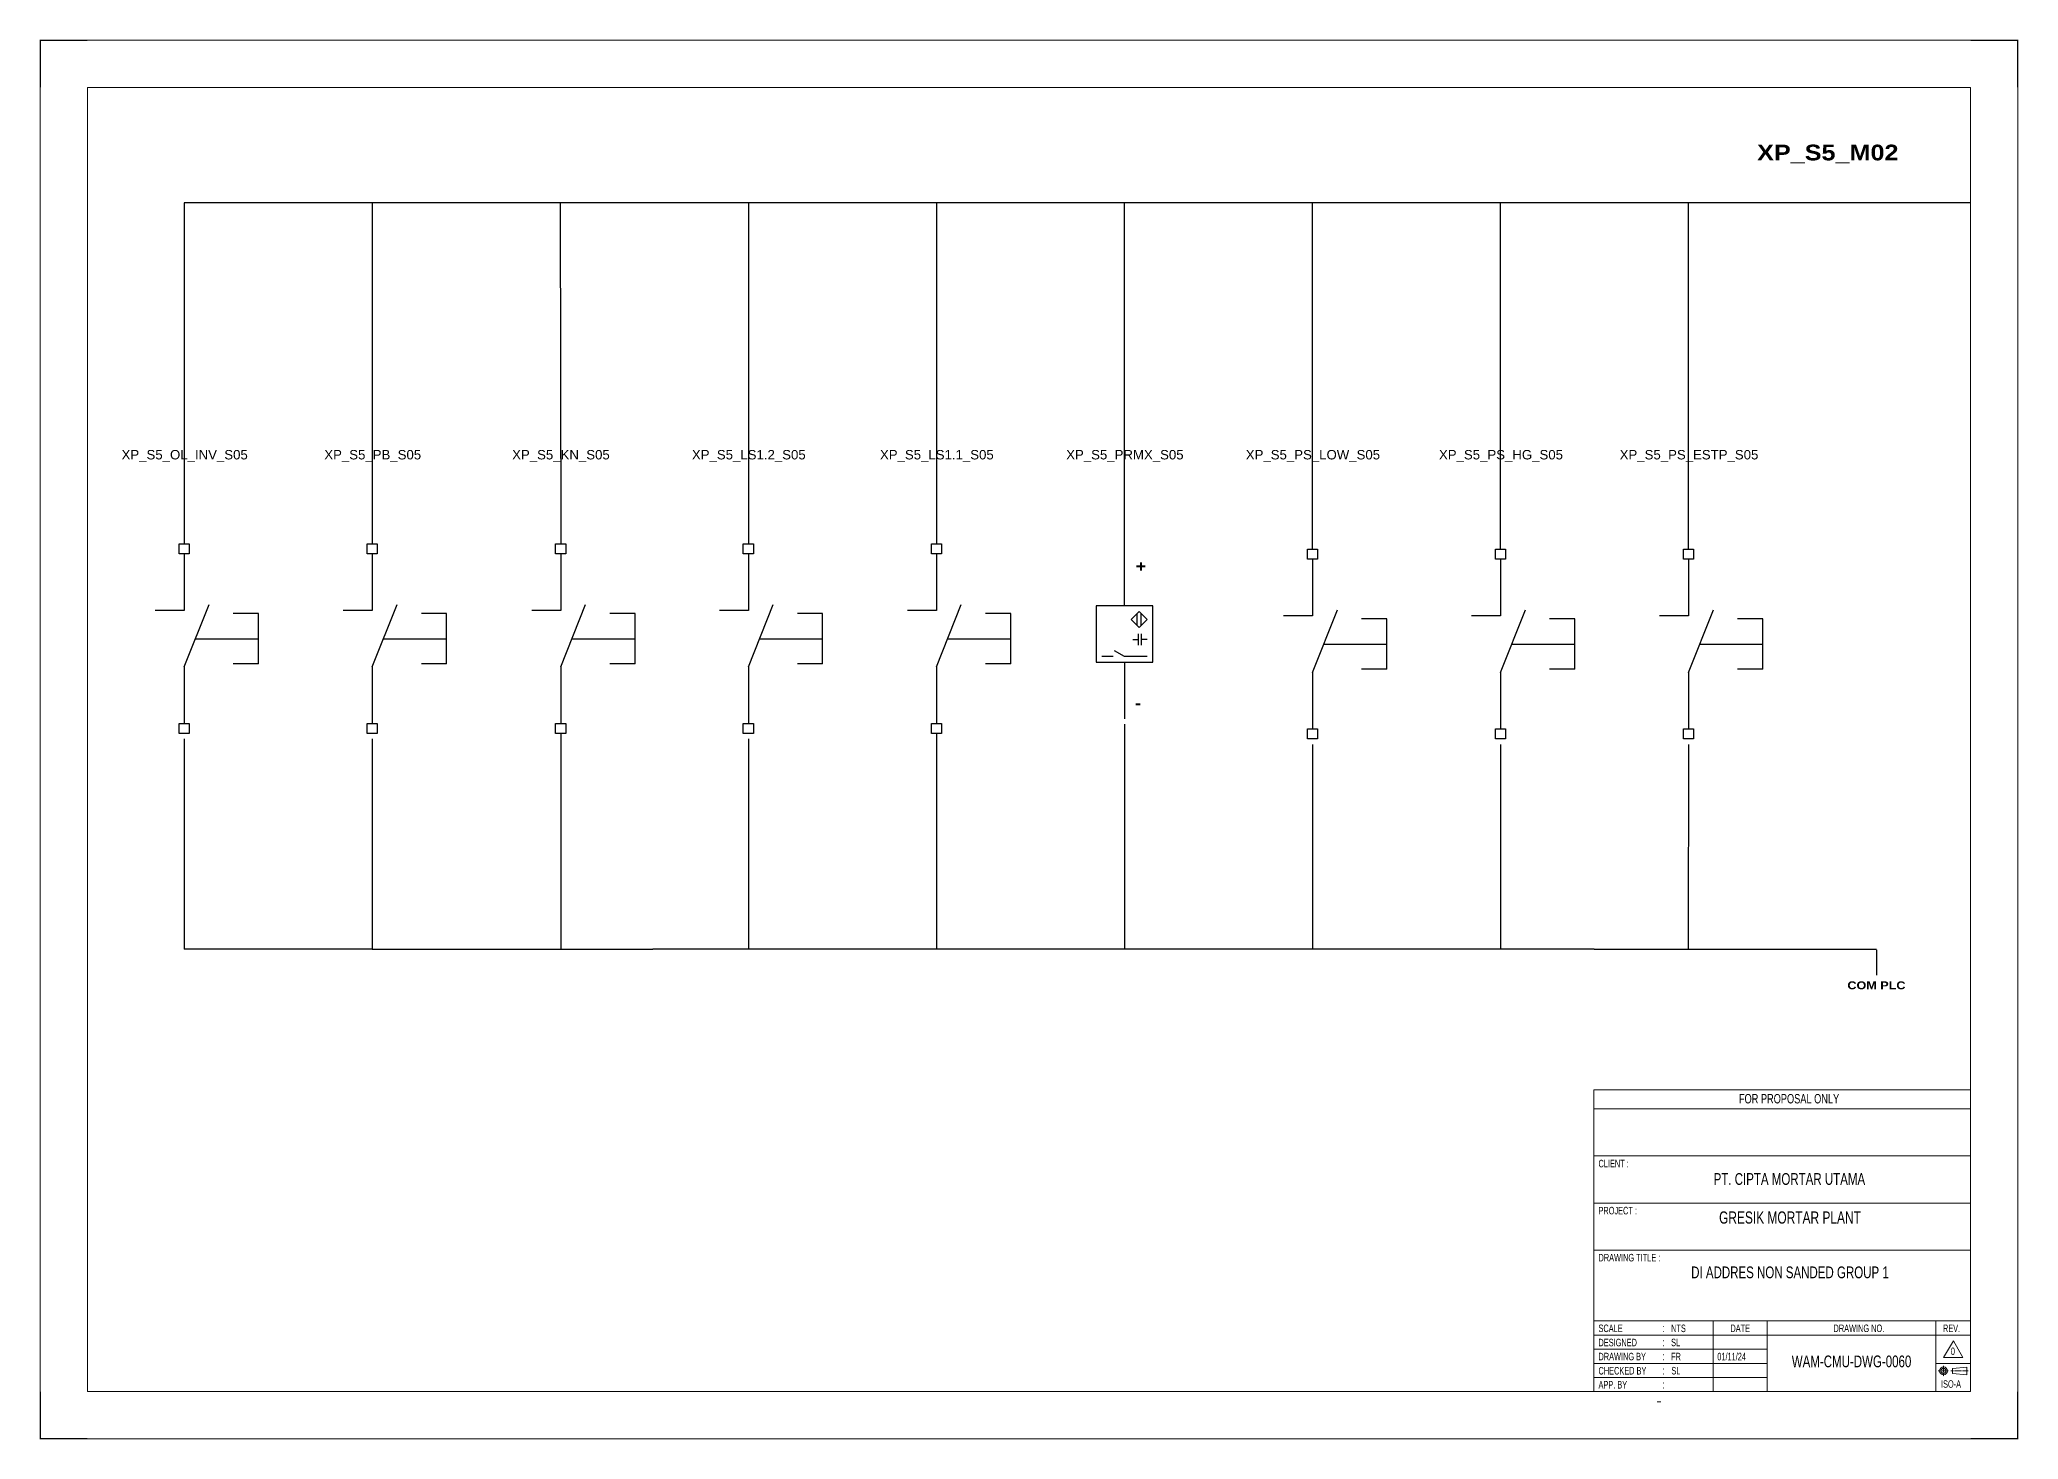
# Model space of a CAD drawing. Header units: centimetres. Extents: x -30014 to 38541, y 15960 to 46751.
# Drawn here: x -14408 to -8126, y 39792 to 44236 of the extents above; entities that cross this region are included whole.
import ezdxf
from ezdxf.enums import TextEntityAlignment as Align

# ---------------------------------------------------------------- set-up
doc = ezdxf.new("R2010")
doc.units = ezdxf.units.CM
doc.header["$MEASUREMENT"] = 0
doc.linetypes.add('CENTER', pattern=[2, 1.25, -0.25, 0.25, -0.25])
for name, color, linetype in [('1', 7, 'Continuous'), ('Etiket-Line-L', 7, 'Continuous'), ('EtIket-Line-S', 2, 'Continuous'), ('Etiket-Text-List0', 2, 'Continuous'), ('Etiket-Text-List1', 3, 'Continuous'), ('Etiket-Text-List2', 1, 'Continuous')]:
    doc.layers.add(name, color=color, linetype=linetype)
for name, color, linetype, lineweight in [('Center_line', 2, 'CENTER', 5), ('Etiket', 7, 'Continuous', 5), ('Object', 4, 'Continuous', 25)]:
    doc.layers.add(name, color=color, linetype=linetype, lineweight=lineweight)
doc.styles.add('Bold', font='ariblk.ttf', dxfattribs={"height": 25.4})
doc.styles.add('DIM', font='romans', dxfattribs={"height": 6.096})
doc.styles.get("Standard").update_dxf_attribs({"font": 'arial.ttf'})

# ---------------------------------------------------------------- blocks, each defined once
blk = doc.blocks.new('x5 Out Line')
at = {"const_width": 0.3}
for points in [[(9.65, 286.71), (0, 286.71), (0, 277.06)], [(405.45, 277.06), (405.45, 286.71), (395.8, 286.71)], [(0, 9.65), (0, 0), (9.65, 0)], [(405.45, 9.65), (405.45, 0), (395.8, 0)]]:
    blk.add_lwpolyline(points, dxfattribs=at)
at = {"lineweight": 15}
blk.add_lwpolyline([(395.8, 9.65), (395.8, 277.06), (9.65, 277.06), (9.65, 9.65)], close=True, dxfattribs=at)
at = {"layer": 'EtIket-Line-S', "lineweight": 9, "ltscale": 0.5}
blk.add_lwpolyline([(0, 0), (405.45, 0), (405.45, 286.71), (0, 286.71)], close=True, dxfattribs=at)
blk = doc.blocks.new('A$C6CDB76E5')
at = {"lineweight": 15}
for p, q in [((-196.2, 0), (-196.2, 157.1)), ((-196.2, 157.1), (0, 157.1)), ((0, 0), (0, 157.1)), ((-196.2, 147.3), (0, 147.3)), ((-196.2, 122.8), (0, 122.8)), ((-196.2, 98.2), (0, 98.2)), ((-196.2, 73.7), (0, 73.7)), ((-196.2, 36.8), (0, 36.8)), ((-134, 0), (-134, 36.8)), ((-105.9, 0), (-105.9, 36.8)), ((-18.1, 0), (-18.1, 36.8)), ((-196.2, 29.4), (0, 29.4)), ((-196.2, 22.1), (-105.9, 22.1)), ((-196.2, 14.7), (-105.9, 14.7)), ((-18.1, 14.7), (0, 14.7)), ((-196.2, 7.4), (-105.9, 7.4))]:
    blk.add_line(p, q, dxfattribs=at)
at = {"layer": 'Center_line', "lineweight": 13}
for p, q in [((-16.9, 10.8), (-11.3, 10.8)), ((-14.1, 13.5), (-14.1, 8)), ((-10.3, 10.8), (-1.2, 10.8))]:
    blk.add_line(p, q, dxfattribs=at)
at = {"layer": 'Etiket-Line-L', "lineweight": 15}
for p, q in [((0, 0), (0, 122.6)), ((-196.2, 0), (0, 0))]:
    blk.add_line(p, q, dxfattribs=at)
blk.add_lwpolyline([(-9, 26.4), (-4, 17.7), (-14.1, 17.7)], close=True, dxfattribs=at)
at = {"layer": 'Object', "lineweight": 15}
blk.add_lwpolyline([(-9.5, 9.5), (-1.9, 8.7), (-1.9, 12.8), (-9.5, 12)], close=True, dxfattribs=at)
for radius in [2.03, 1.27]:
    blk.add_circle((-14.1, 10.8), radius, dxfattribs=at)
at = {"layer": '1', "color": 3, "lineweight": 9, "width": 0.7}
blk.add_text('ISO-A', height=3.91, dxfattribs=at).set_placement((-15.4, 2))
at = {"layer": 'Etiket-Text-List0', "lineweight": 13, "width": 0.7}
for s, height, p in [('CLIENT :', 3.92, (-193.8, 116.8)), ('PROJECT :', 3.92, (-193.8, 92.3)), ('DRAWING TITLE :', 3.923, (-193.8, 67.8)), ('SCALE', 3.92, (-193.8, 31)), (':', 4.17, (-160.6, 31)), ('DATE', 3.92, (-125.1, 31)), ('DRAWING NO.', 3.923, (-71.4, 31)), ('REV.', 3.92, (-14.4, 31)), ('DESIGNED', 3.92, (-193.8, 23.6)), (':', 4.17, (-160.6, 23.6)), ('CHECKED BY ', 3.923, (-193.8, 8.9)), ('DRAWING BY', 3.92, (-193.8, 16.3)), (':', 4.17, (-160.6, 16.3)), (':', 4.17, (-160.6, 8.9)), ('APP. BY ', 3.92, (-193.8, 1.6)), (':', 4.17, (-160.6, 1.6))]:
    blk.add_text(s, height=height, dxfattribs=at).set_placement(p)
at = {"layer": 'Etiket-Text-List1', "lineweight": 9, "width": 0.7}
for tag, p in [('1:XXXX', (-156, 31)), ('EN', (-156, 23.6)), ('DD/MM/YY', (-131.3, 23.6)), ('1', (-10.3, 19.1)), ('EN', (-156, 16.3)), ('EN', (-155.8, 8.9)), ('DD/MM/YY', (-131.3, 16.3)), ('DD/MM/YY', (-131.3, 8.9)), ('EN', (-155.7, 1.6)), ('DD/MM/YY', (-131.3, 1.6))]:
    blk.add_attdef(tag, p, '', height=3.92, dxfattribs=at)
at = {"layer": 'Etiket-Text-List2', "lineweight": 13, "width": 0.7}
for tag, height, p in [('FOR FABRICATION', 4.9, (-94.6, 150.1)), ('CLIENT_NAME', 6.13, (-94.1, 107.7)), ('PROJECT_1', 4.9, (-94.1, 87.5)), ('PROJECT_2', 4.9, (-94.1, 79.2)), ('DRAWING_TITLE1', 6.13, (-94.1, 59)), ('DRAWING_TITLE2', 6.13, (-94.1, 49.9)), ('DRAWING_TITLE3', 6.13, (-94.1, 40.1)), ('LDP-X-XXX-AR-01', 6.13, (-62, 12.7))]:
    blk.add_attdef(tag, text='', height=height, dxfattribs=at).set_placement(p, align=Align.CENTER)

msp = doc.modelspace()

# ---------------------------------------------------------------- linework, layer by layer
at = {"color": 146, "ltscale": 50, "true_color": 0x105689}
for p, q in [((-13352.3, 43718), (-13949.3, 43718)), ((-13949.3, 43718), (-13949.3, 42635)), ((-13352.3, 43718), (-13352.3, 42635)), ((-13053.8, 43718), (-13352.3, 43718)), ((-12456.8, 43718), (-13053.8, 43718)), ((-12755.3, 43718), (-12754, 42635)), ((-11859.8, 43718), (-12456.8, 43718)), ((-12158.3, 43718), (-12158.3, 42635)), ((-11262.8, 43718), (-11859.8, 43718)), ((-11561.3, 43718), (-11561.3, 42635)), ((-10665.8, 43718), (-11262.8, 43718)), ((-10964.3, 42618), (-10964.3, 43718)), ((-10068.8, 43718), (-10665.8, 43718)), ((-10367.3, 42618), (-10367.3, 43718)), ((-9471.8, 43718), (-10068.8, 43718)), ((-9770.3, 42618), (-9770.3, 43718)), ((-8874.8, 43718), (-9471.8, 43718)), ((-9173.3, 42618), (-9173.3, 43718)), ((-8277.8, 43718), (-8874.8, 43718)), ((-12754, 42032.6), (-12754, 41347.8)), ((-11561.3, 42032.6), (-11561.3, 41347.8)), ((-10964.3, 42062.4), (-10964.3, 41347.8)), ((-13949.3, 42015.5), (-13949.3, 41347.8)), ((-13352.3, 42015.5), (-13352.3, 41347.8)), ((-12158.3, 42015.5), (-12158.3, 41347.8)), ((-10367.3, 41998.4), (-10367.3, 41347.8)), ((-9770.3, 41998.4), (-9770.3, 41347.8)), ((-9173.3, 41998.4), (-9174.1, 41347.8)), ((-13352.3, 41347.8), (-13949.3, 41347.8)), ((-13352.3, 41347.8), (-12461.9, 41347.8)), ((-11862.8, 41347.8), (-12461.9, 41347.8)), ((-10667.8, 41347.8), (-11862.8, 41347.8)), ((-9472.8, 41347.8), (-10667.8, 41347.8)), ((-10667.8, 41347.8), (-10667.8, 41347.8)), ((-9472.8, 41347.8), (-8576.3, 41347.8)), ((-8576.3, 41346), (-8576.3, 41266))]:
    msp.add_line(p, q, dxfattribs=at)
at = {"ltscale": 50}
for p, q in [((-13949.3, 42603), (-13949.3, 42423.6)), ((-13352.3, 42603), (-13352.3, 42423.6)), ((-12754, 42603), (-12754, 42423.6)), ((-12158.3, 42603), (-12158.3, 42423.6)), ((-11561.3, 42603), (-11561.3, 42423.6)), ((-10964.3, 42438.5), (-10964.3, 42618)), ((-10367.3, 42586), (-10367.3, 42406.5)), ((-9770.3, 42586), (-9770.3, 42406.5)), ((-9173.3, 42586), (-9173.3, 42406.5)), ((-10937.4, 42331.7), (-10919.4, 42331.7)), ((-10892.5, 42331.7), (-10910.5, 42331.7)), ((-13949.3, 42244.1), (-13949.3, 42064.6)), ((-13352.3, 42244.1), (-13352.3, 42064.6)), ((-12754, 42244.1), (-12754, 42064.6)), ((-12158.3, 42244.1), (-12158.3, 42064.6)), ((-11561.3, 42244.1), (-11561.3, 42064.6)), ((-11000.2, 42276.9), (-11036.1, 42276.9)), ((-10964.3, 42259), (-10964.3, 42079.5)), ((-10367.3, 42227), (-10367.3, 42047.5)), ((-9770.3, 42227), (-9770.3, 42047.5)), ((-9173.3, 42227), (-9173.3, 42047.5))]:
    msp.add_line(p, q, dxfattribs=at)
at = {"ltscale": 500}
for p, q in [((-13949.3, 42423.6), (-14041.1, 42423.6)), ((-13949.3, 42244.1), (-13870.1, 42442.1)), ((-13713.4, 42413.8), (-13793.4, 42413.8)), ((-13713.4, 42253.8), (-13713.4, 42413.8)), ((-13352.3, 42423.6), (-13444.1, 42423.6)), ((-13352.3, 42244.1), (-13273.1, 42442.1)), ((-13116.4, 42413.8), (-13196.4, 42413.8)), ((-13116.4, 42253.8), (-13116.4, 42413.8)), ((-12754, 42423.6), (-12845.8, 42423.6)), ((-12754, 42244.1), (-12674.8, 42442.1)), ((-12518.1, 42413.8), (-12598.1, 42413.8)), ((-12518.1, 42253.8), (-12518.1, 42413.8)), ((-12158.3, 42423.6), (-12250.1, 42423.6)), ((-12158.3, 42244.1), (-12079.1, 42442.1)), ((-11922.4, 42413.8), (-12002.4, 42413.8)), ((-11922.4, 42253.8), (-11922.4, 42413.8)), ((-11561.3, 42423.6), (-11653.1, 42423.6)), ((-11561.3, 42244.1), (-11482.1, 42442.1)), ((-11325.4, 42413.8), (-11405.4, 42413.8)), ((-11325.4, 42253.8), (-11325.4, 42413.8)), ((-10367.3, 42227), (-10288.1, 42425)), ((-9770.3, 42227), (-9691.1, 42425)), ((-9173.3, 42227), (-9094.1, 42425)), ((-10367.3, 42406.5), (-10459.1, 42406.5)), ((-10131.4, 42396.7), (-10211.4, 42396.7)), ((-10131.4, 42236.7), (-10131.4, 42396.7)), ((-9770.3, 42406.5), (-9862.1, 42406.5)), ((-9534.4, 42396.7), (-9614.4, 42396.7)), ((-9534.4, 42236.7), (-9534.4, 42396.7)), ((-9173.3, 42406.5), (-9265.1, 42406.5)), ((-8937.4, 42396.7), (-9017.4, 42396.7)), ((-8937.4, 42236.7), (-8937.4, 42396.7)), ((-13913.4, 42333.8), (-13713.4, 42333.8)), ((-13316.4, 42333.8), (-13116.4, 42333.8)), ((-12718.1, 42333.8), (-12518.1, 42333.8)), ((-12122.4, 42333.8), (-11922.4, 42333.8)), ((-11525.4, 42333.8), (-11325.4, 42333.8)), ((-10331.4, 42316.7), (-10131.4, 42316.7)), ((-9734.4, 42316.7), (-9534.4, 42316.7)), ((-9137.4, 42316.7), (-8937.4, 42316.7)), ((-13713.4, 42253.8), (-13793.4, 42253.8)), ((-13116.4, 42253.8), (-13196.4, 42253.8)), ((-12518.1, 42253.8), (-12598.1, 42253.8)), ((-11922.4, 42253.8), (-12002.4, 42253.8)), ((-11325.4, 42253.8), (-11405.4, 42253.8)), ((-10131.4, 42236.7), (-10211.4, 42236.7)), ((-9534.4, 42236.7), (-9614.4, 42236.7)), ((-8937.4, 42236.7), (-9017.4, 42236.7))]:
    msp.add_line(p, q, dxfattribs=at)
for points in [[(-13933.3, 42603), (-13965.3, 42603), (-13965.3, 42635), (-13933.3, 42635)], [(-13336.3, 42603), (-13368.3, 42603), (-13368.3, 42635), (-13336.3, 42635)], [(-12738, 42603), (-12770, 42603), (-12770, 42635), (-12738, 42635)], [(-12142.3, 42603), (-12174.3, 42603), (-12174.3, 42635), (-12142.3, 42635)], [(-11545.3, 42603), (-11577.3, 42603), (-11577.3, 42635), (-11545.3, 42635)], [(-10351.3, 42586), (-10383.3, 42586), (-10383.3, 42618), (-10351.3, 42618)], [(-9754.3, 42586), (-9786.3, 42586), (-9786.3, 42618), (-9754.3, 42618)], [(-9157.3, 42586), (-9189.3, 42586), (-9189.3, 42618), (-9157.3, 42618)], [(-13933.3, 42032.6), (-13965.3, 42032.6), (-13965.3, 42064.6), (-13933.3, 42064.6)], [(-13336.3, 42032.6), (-13368.3, 42032.6), (-13368.3, 42064.6), (-13336.3, 42064.6)], [(-12738, 42032.6), (-12770, 42032.6), (-12770, 42064.6), (-12738, 42064.6)], [(-12142.3, 42032.6), (-12174.3, 42032.6), (-12174.3, 42064.6), (-12142.3, 42064.6)], [(-11545.3, 42032.6), (-11577.3, 42032.6), (-11577.3, 42064.6), (-11545.3, 42064.6)], [(-10351.3, 42015.5), (-10383.3, 42015.5), (-10383.3, 42047.5), (-10351.3, 42047.5)], [(-9754.3, 42015.5), (-9786.3, 42015.5), (-9786.3, 42047.5), (-9754.3, 42047.5)], [(-9157.3, 42015.5), (-9189.3, 42015.5), (-9189.3, 42047.5), (-9157.3, 42047.5)]]:
    msp.add_lwpolyline(points, close=True, dxfattribs=at)
at = {"ltscale": 50}
for points in [[(-10874.6, 42438.5), (-11054.1, 42438.5), (-11054.1, 42259), (-10874.6, 42259)], [(-10917.9, 42369.7), (-10892.5, 42395.1), (-10917.9, 42420.5), (-10943.3, 42395.1)]]:
    msp.add_lwpolyline(points, close=True, dxfattribs=at)
for points in [[(-10925.1, 42413.3), (-10925.1, 42376.9)], [(-10910.7, 42376.9), (-10910.7, 42413.3)], [(-10919.4, 42313.8), (-10919.4, 42331.7), (-10919.4, 42349.7)], [(-10910.5, 42313.8), (-10910.5, 42331.7), (-10910.5, 42349.7)], [(-10892.5, 42276.9), (-10964.3, 42276.9), (-10995.4, 42294.9)]]:
    msp.add_lwpolyline(points, dxfattribs=at)

# ---------------------------------------------------------------- block references
at = {"layer": 'Etiket', "lineweight": 0}
ref = msp.add_blockref('A$C6CDB76E5', (-8277.8, 39943.7), dxfattribs=dict(at, xscale=6.095870930054101, yscale=6.095870930054101, zscale=6.095870930054101))
ref.add_attrib('FOR FABRICATION', 'FOR PROPOSAL ONLY', dxfattribs={"layer": 'Etiket-Text-List2', "lineweight": 13, "height": 29.894, "width": 0.7}).set_placement((-8854.2, 40858.6), align=Align.CENTER)
ref.add_attrib('CLIENT_NAME', 'PT. CIPTA MORTAR UTAMA', dxfattribs={"layer": 'Etiket-Text-List2', "lineweight": 13, "height": 37.368, "width": 0.7}).set_placement((-8853.2, 40600), align=Align.CENTER)
ref.add_attrib('PROJECT_1', 'GRESIK MORTAR PLANT', dxfattribs={"layer": 'Etiket-Text-List2', "lineweight": 13, "height": 38.709, "width": 0.7}).set_placement((-8851.3, 40477), align=Align.CENTER)
ref.add_attrib('DRAWING_TITLE1', 'DI ADDRES NON SANDED GROUP 1', dxfattribs={"layer": 'Etiket-Text-List2', "lineweight": 13, "height": 37.368, "width": 0.7}).set_placement((-8851.3, 40303.6), align=Align.CENTER)
ref.add_attrib('1:XXXX', 'NTS', (-9228.7, 40132.6), dxfattribs={"layer": 'Etiket-Text-List1', "lineweight": 13, "height": 23.92, "width": 0.7})
ref.add_attrib('EN', 'SL', (-9228.7, 40087.8), dxfattribs={"layer": 'Etiket-Text-List1', "lineweight": 13, "height": 23.92, "width": 0.7})
ref.add_attrib('EN', 'FR', (-9228.7, 40043), dxfattribs={"layer": 'Etiket-Text-List1', "lineweight": 13, "height": 23.92, "width": 0.7})
ref.add_attrib('DD/MM/YY', '01/11/24', (-9082, 40043), dxfattribs={"layer": 'Etiket-Text-List1', "lineweight": 13, "height": 23.92, "width": 0.7})
ref.add_attrib('EN', 'SL', (-9227.8, 39998.1), dxfattribs={"layer": 'Etiket-Text-List1', "lineweight": 13, "height": 23.92, "width": 0.7})
ref.add_attrib('LDP-X-XXX-AR-01', 'WAM-CMU-DWG-0060', dxfattribs={"layer": 'Etiket-Text-List2', "lineweight": 15, "height": 37.368, "width": 0.7}).set_placement((-8655.8, 40020.9), align=Align.CENTER)
ref.add_attrib('1', '0', (-8340.6, 40059.8), dxfattribs={"layer": 'Etiket-Text-List1', "lineweight": 13, "height": 23.9, "width": 0.7})
at = {"layer": 'Etiket-Line-L', "lineweight": 0}
ref = msp.add_blockref('x5 Out Line', (-14406.1, 39794.2), dxfattribs=dict(at, xscale=15.48351216233742, yscale=15.48351216233742, zscale=15.48351216233742))
ref.add_attrib('FILE_NAME', '-', (-9276, 39902.2), dxfattribs={"layer": 'Etiket-Text-List1', "lineweight": 13, "height": 21.7, "style": 'DIM', "width": 0.7})

# ---------------------------------------------------------------- texts
at = {"ltscale": 500, "style": 'Bold'}
msp.add_text('XP_S5_M02', height=50, dxfattribs=at).set_placement((-8955.6, 43852.3))
at = {"ltscale": 50}
for s, p in [('XP_S5_OL_INV_S05', (-13947.8, 42918)), ('XP_S5_PB_S05', (-13350.8, 42918)), ('XP_S5_KN_S05', (-12753.2, 42918)), ('XP_S5_LS1.2_S05', (-12156.8, 42918)), ('XP_S5_LS1.1_S05', (-11559.8, 42918)), ('XP_S5_PRMX_S05', (-10962.8, 42918)), ('XP_S5_PS_LOW_S05', (-10365.8, 42918)), ('XP_S5_PS_HG_S05', (-9768.8, 42918)), ('XP_S5_PS_ESTP_S05', (-9171.8, 42918))]:
    msp.add_text(s, height=30, dxfattribs=at).set_placement(p, align=Align.MIDDLE_CENTER)
at = {"ltscale": 500, "style": 'Bold'}
msp.add_text('+', height=35.9, dxfattribs=at).set_placement((-10895.1, 42582.1), align=Align.TOP_RIGHT)
msp.add_text('-', height=35.9, dxfattribs=at).set_placement((-10911.7, 42101), align=Align.BOTTOM_RIGHT)
at = {"ltscale": 50, "style": 'Bold'}
msp.add_text('COM PLC', height=25, dxfattribs=at).set_placement((-8576.8, 41246), align=Align.TOP_CENTER)

doc.saveas('drawing.dxf')
